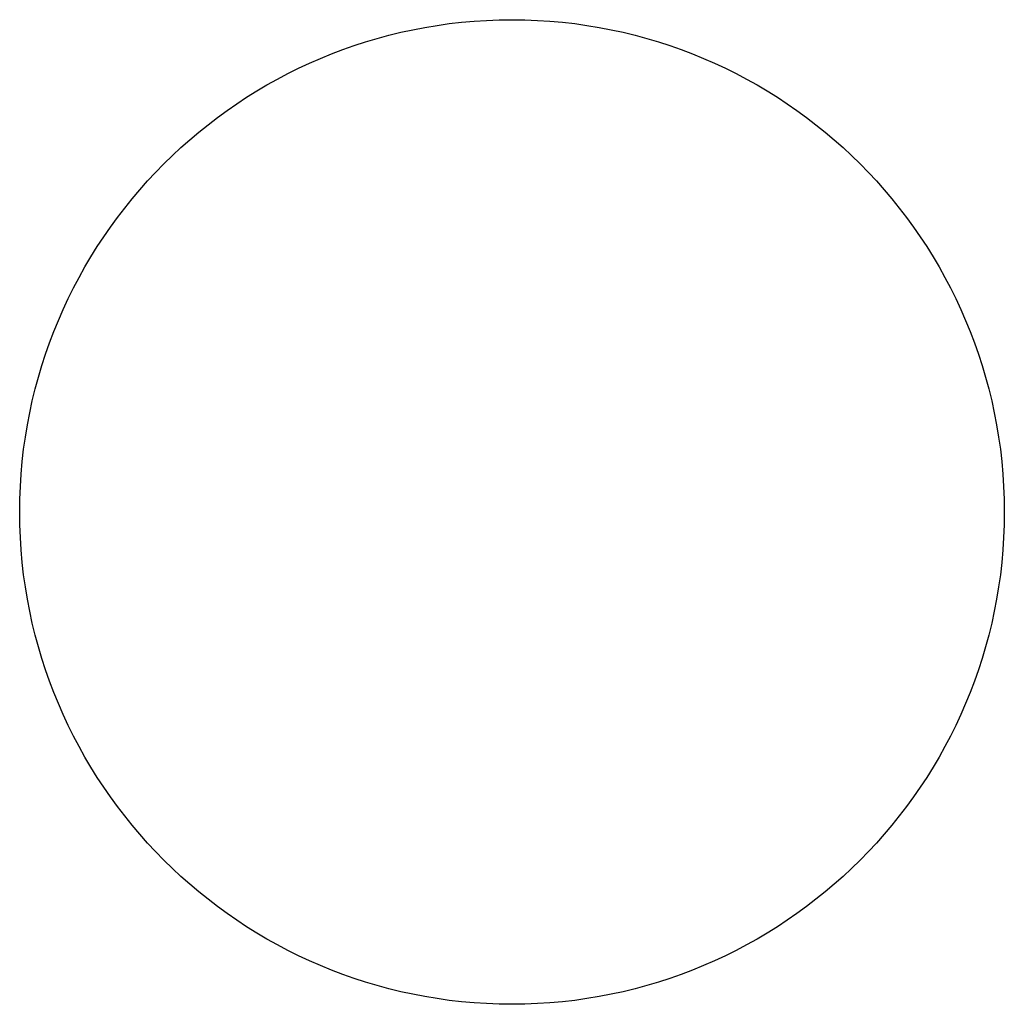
# Model space of a CAD drawing. Header units: millimetres. Extents: x -1.2 to 1.2, y -1.2 to 1.2.
import ezdxf

# ---------------------------------------------------------------- set-up
doc = ezdxf.new("R2010")
doc.units = ezdxf.units.MM
doc.header["$MEASUREMENT"] = 0
doc.layers.add('K-------ED-', color=1, linetype='Continuous')

# ---------------------------------------------------------------- blocks, each defined once
blk = doc.blocks.new('Runtomsymbol')
at = {"layer": 'K-------ED-', "color": 3}
blk.add_circle((0, 0), 1.1981, dxfattribs=at)

msp = doc.modelspace()

# ---------------------------------------------------------------- block references
at = {"layer": 'K-------ED-'}
msp.add_blockref('Runtomsymbol', (0, 0), dxfattribs=at)

doc.saveas('drawing.dxf')
